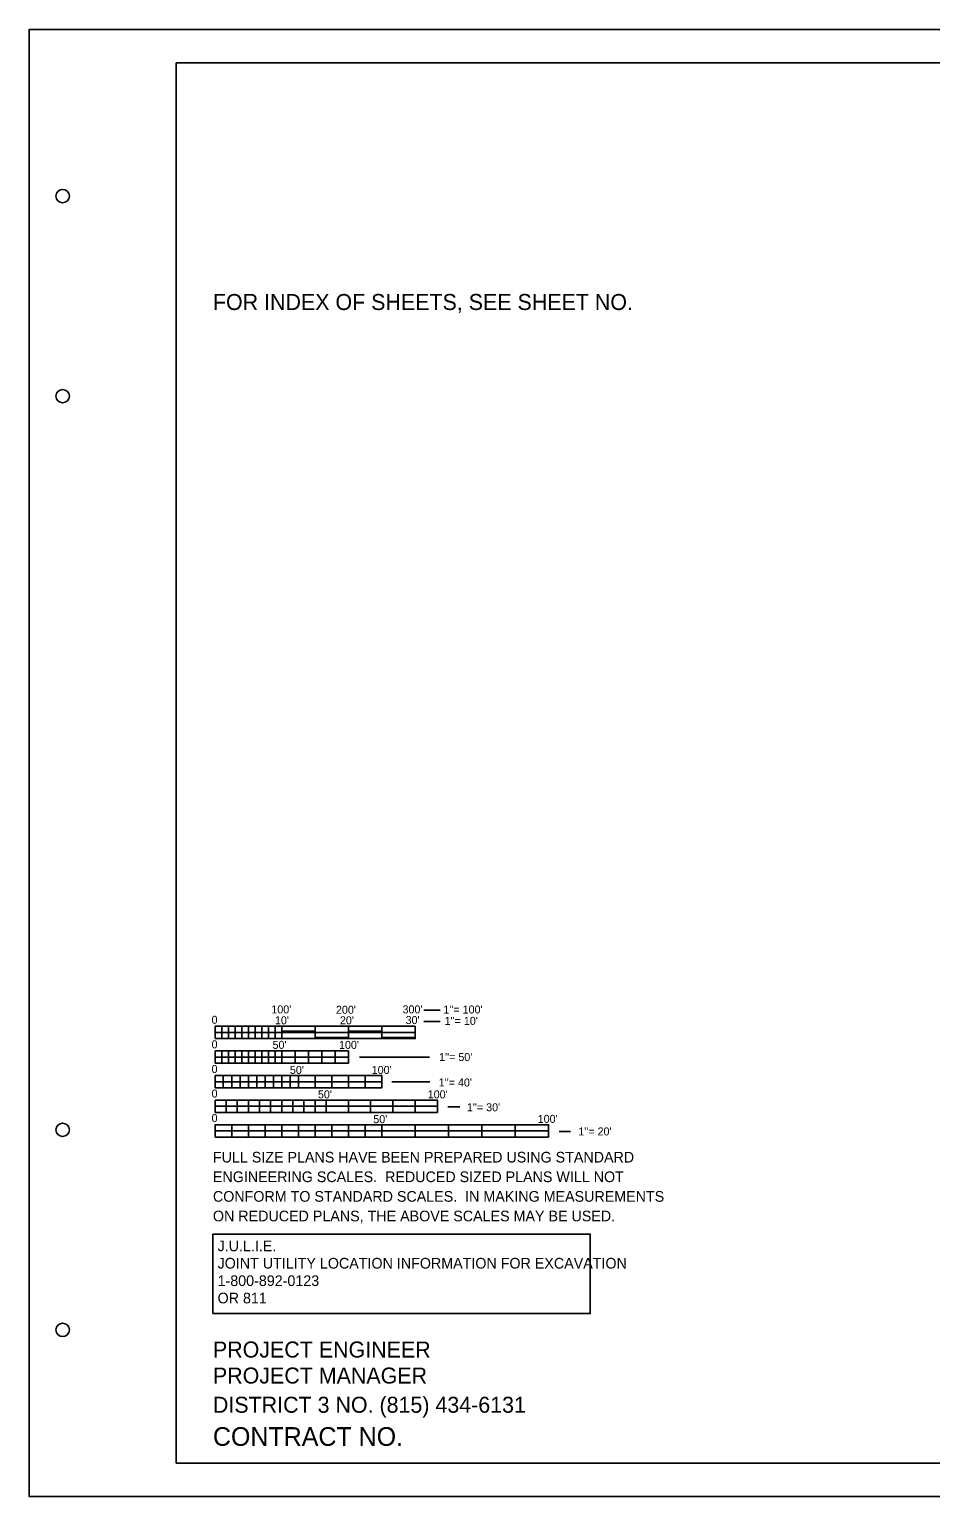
# Model space of a CAD drawing. Extents: x 1591937 to 1595337, y 1595703 to 1597396.
# Drawn here: x 1591937 to 1592613, y 1595703 to 1596803 of the extents above; entities that cross this region are included whole.
import ezdxf

# ---------------------------------------------------------------- set-up
doc = ezdxf.new("R2010")
doc.units = 0
doc.layers.add('Sheets_General Details', color=7, linetype='Continuous')
doc.layers.add('Sheets_Printer Plotting Border', color=7, linetype='Continuous')

msp = doc.modelspace()

# ---------------------------------------------------------------- linework, layer by layer
at = {"layer": 'Sheets_General Details'}
for p, q in [((1592047.3, 1596778.2), (1593612.3, 1596778.2)), ((1592047.3, 1596778.2), (1592047.3, 1595728.2)), ((1592233, 1596067.9), (1592245.1, 1596067.9)), ((1592233, 1596059.5), (1592245.1, 1596059.5)), ((1592076.5, 1596055.8), (1592076.5, 1596046.6)), ((1592076.5, 1596055.8), (1592226.5, 1596055.8)), ((1592076.5, 1596046.6), (1592226.5, 1596046.6)), ((1592126.5, 1596052.1), (1592151.5, 1596052.1)), ((1592151.5, 1596047.5), (1592176.5, 1596047.5)), ((1592176.5, 1596052.1), (1592201.5, 1596052.1)), ((1592201.5, 1596047.5), (1592226.5, 1596047.5)), ((1592226.5, 1596055.8), (1592226.5, 1596046.6)), ((1592076.5, 1596037.3), (1592076.5, 1596028.1)), ((1592076.5, 1596037.3), (1592176.5, 1596037.3)), ((1592176.5, 1596037.3), (1592176.5, 1596028.1)), ((1592076.5, 1596028.1), (1592176.5, 1596028.1)), ((1592184.8, 1596032.6), (1592237.2, 1596032.6)), ((1592076.5, 1596018.9), (1592076.5, 1596009.7)), ((1592076.5, 1596018.9), (1592201.5, 1596018.9)), ((1592201.5, 1596018.9), (1592201.5, 1596009.7)), ((1592209, 1596014.2), (1592237.5, 1596014.2)), ((1592076.5, 1596009.7), (1592201.5, 1596009.7)), ((1592076.5, 1596000.5), (1592076.5, 1595991.2)), ((1592076.5, 1596000.5), (1592243.1, 1596000.5)), ((1592076.5, 1595991.2), (1592243.1, 1595991.2)), ((1592243.1, 1596000.5), (1592243.1, 1595991.2)), ((1592251, 1595995.4), (1592260, 1595995.4)), ((1592076.5, 1595982), (1592089, 1595982)), ((1592076.5, 1595982), (1592076.5, 1595972.8)), ((1592076.5, 1595982), (1592326.5, 1595982)), ((1592101.5, 1595982), (1592114, 1595982)), ((1592126.5, 1595982), (1592139, 1595982)), ((1592151.5, 1595982), (1592164, 1595982)), ((1592176.5, 1595982), (1592189, 1595982)), ((1592326.5, 1595982), (1592326.5, 1595972.8)), ((1592076.5, 1595972.8), (1592326.5, 1595972.8)), ((1592089, 1595972.8), (1592101.5, 1595972.8)), ((1592114, 1595972.8), (1592126.5, 1595972.8)), ((1592139, 1595972.8), (1592151.5, 1595972.8)), ((1592164, 1595972.8), (1592176.5, 1595972.8)), ((1592189, 1595972.8), (1592201.5, 1595972.8)), ((1592334.3, 1595977), (1592342.9, 1595977)), ((1593612.3, 1595728.2), (1592047.3, 1595728.2))]:
    msp.add_line(p, q, dxfattribs=at)
for points in [[(1591937.3, 1596803.2), (1593637.3, 1596803.2), (1593637.3, 1595703.2), (1591937.3, 1595703.2)], [(1592076.5, 1596055.8), (1592081.5, 1596055.8), (1592081.5, 1596051.2), (1592076.5, 1596051.2)], [(1592081.5, 1596051.2), (1592086.5, 1596051.2), (1592086.5, 1596046.6), (1592081.5, 1596046.6)], [(1592086.5, 1596055.8), (1592091.5, 1596055.8), (1592091.5, 1596051.2), (1592086.5, 1596051.2)], [(1592091.5, 1596051.2), (1592096.5, 1596051.2), (1592096.5, 1596046.6), (1592091.5, 1596046.6)], [(1592096.5, 1596055.8), (1592101.5, 1596055.8), (1592101.5, 1596051.2), (1592096.5, 1596051.2)], [(1592101.5, 1596051.2), (1592106.5, 1596051.2), (1592106.5, 1596046.6), (1592101.5, 1596046.6)], [(1592106.5, 1596055.8), (1592111.5, 1596055.8), (1592111.5, 1596051.2), (1592106.5, 1596051.2)], [(1592111.5, 1596051.2), (1592116.5, 1596051.2), (1592116.5, 1596046.6), (1592111.5, 1596046.6)], [(1592116.5, 1596055.8), (1592121.5, 1596055.8), (1592121.5, 1596051.2), (1592116.5, 1596051.2)], [(1592121.5, 1596051.2), (1592126.5, 1596051.2), (1592126.5, 1596046.6), (1592121.5, 1596046.6)], [(1592126.5, 1596055.8), (1592151.5, 1596055.8), (1592151.5, 1596051.2), (1592126.5, 1596051.2)], [(1592151.5, 1596051.2), (1592176.5, 1596051.2), (1592176.5, 1596046.6), (1592151.5, 1596046.6)], [(1592176.5, 1596055.8), (1592201.5, 1596055.8), (1592201.5, 1596051.2), (1592176.5, 1596051.2)], [(1592201.5, 1596051.2), (1592226.5, 1596051.2), (1592226.5, 1596046.6), (1592201.5, 1596046.6)], [(1592076.5, 1596037.3), (1592081.5, 1596037.3), (1592081.5, 1596032.7), (1592076.5, 1596032.7)], [(1592086.5, 1596037.3), (1592091.5, 1596037.3), (1592091.5, 1596032.7), (1592086.5, 1596032.7)], [(1592096.5, 1596037.3), (1592101.5, 1596037.3), (1592101.5, 1596032.7), (1592096.5, 1596032.7)], [(1592106.5, 1596037.3), (1592111.5, 1596037.3), (1592111.5, 1596032.7), (1592106.5, 1596032.7)], [(1592116.5, 1596037.3), (1592121.5, 1596037.3), (1592121.5, 1596032.7), (1592116.5, 1596032.7)], [(1592126.5, 1596032.7), (1592136.5, 1596032.7), (1592136.5, 1596037.3), (1592126.5, 1596037.3)], [(1592146.5, 1596032.7), (1592156.5, 1596032.7), (1592156.5, 1596037.3), (1592146.5, 1596037.3)], [(1592166.5, 1596032.7), (1592176.5, 1596032.7), (1592176.5, 1596037.3), (1592166.5, 1596037.3)], [(1592081.5, 1596032.7), (1592086.5, 1596032.7), (1592086.5, 1596028.1), (1592081.5, 1596028.1)], [(1592091.5, 1596032.7), (1592096.5, 1596032.7), (1592096.5, 1596028.1), (1592091.5, 1596028.1)], [(1592101.5, 1596032.7), (1592106.5, 1596032.7), (1592106.5, 1596028.1), (1592101.5, 1596028.1)], [(1592111.5, 1596032.7), (1592116.5, 1596032.7), (1592116.5, 1596028.1), (1592111.5, 1596028.1)], [(1592121.5, 1596032.7), (1592126.5, 1596032.7), (1592126.5, 1596028.1), (1592121.5, 1596028.1)], [(1592136.5, 1596032.7), (1592146.5, 1596032.7), (1592146.5, 1596028.1), (1592136.5, 1596028.1)], [(1592156.5, 1596032.7), (1592166.5, 1596032.7), (1592166.5, 1596028.1), (1592156.5, 1596028.1)], [(1592076.5, 1596018.9), (1592082.7, 1596018.9), (1592082.7, 1596014.3), (1592076.5, 1596014.3)], [(1592082.7, 1596014.3), (1592089, 1596014.3), (1592089, 1596009.7), (1592082.7, 1596009.7)], [(1592089, 1596018.9), (1592095.2, 1596018.9), (1592095.2, 1596014.3), (1592089, 1596014.3)], [(1592095.2, 1596014.3), (1592101.5, 1596014.3), (1592101.5, 1596009.7), (1592095.2, 1596009.7)], [(1592101.5, 1596018.9), (1592107.7, 1596018.9), (1592107.7, 1596014.3), (1592101.5, 1596014.3)], [(1592107.7, 1596014.3), (1592114, 1596014.3), (1592114, 1596009.7), (1592107.7, 1596009.7)], [(1592114, 1596018.9), (1592120.2, 1596018.9), (1592120.2, 1596014.3), (1592114, 1596014.3)], [(1592120.2, 1596014.3), (1592126.5, 1596014.3), (1592126.5, 1596009.7), (1592120.2, 1596009.7)], [(1592126.5, 1596018.9), (1592132.7, 1596018.9), (1592132.7, 1596014.3), (1592126.5, 1596014.3)], [(1592132.7, 1596014.3), (1592139, 1596014.3), (1592139, 1596009.7), (1592132.7, 1596009.7)], [(1592139, 1596014.3), (1592151.5, 1596014.3), (1592151.5, 1596018.9), (1592139, 1596018.9)], [(1592151.5, 1596014.3), (1592164, 1596014.3), (1592164, 1596009.7), (1592151.5, 1596009.7)], [(1592164, 1596014.3), (1592176.5, 1596014.3), (1592176.5, 1596018.9), (1592164, 1596018.9)], [(1592176.5, 1596014.3), (1592189, 1596014.3), (1592189, 1596009.7), (1592176.5, 1596009.7)], [(1592189, 1596014.3), (1592201.5, 1596014.3), (1592201.5, 1596018.9), (1592189, 1596018.9)], [(1592076.5, 1596000.5), (1592084.8, 1596000.5), (1592084.8, 1595995.9), (1592076.5, 1595995.9)], [(1592084.8, 1595995.9), (1592093.1, 1595995.9), (1592093.1, 1595991.2), (1592084.8, 1595991.2)], [(1592093.1, 1596000.5), (1592101.5, 1596000.5), (1592101.5, 1595995.9), (1592093.1, 1595995.9)], [(1592101.5, 1595995.9), (1592109.8, 1595995.9), (1592109.8, 1595991.2), (1592101.5, 1595991.2)], [(1592109.8, 1596000.5), (1592118.1, 1596000.5), (1592118.1, 1595995.9), (1592109.8, 1595995.9)], [(1592118.1, 1595995.9), (1592126.5, 1595995.9), (1592126.5, 1595991.2), (1592118.1, 1595991.2)], [(1592126.5, 1596000.5), (1592134.8, 1596000.5), (1592134.8, 1595995.9), (1592126.5, 1595995.9)], [(1592134.8, 1595995.9), (1592143.1, 1595995.9), (1592143.1, 1595991.2), (1592134.8, 1595991.2)], [(1592143.1, 1596000.5), (1592151.5, 1596000.5), (1592151.5, 1595995.9), (1592143.1, 1595995.9)], [(1592151.5, 1595995.9), (1592159.8, 1595995.9), (1592159.8, 1595991.2), (1592151.5, 1595991.2)], [(1592159.8, 1595995.9), (1592176.5, 1595995.9), (1592176.5, 1596000.5), (1592159.8, 1596000.5)], [(1592176.5, 1595991.2), (1592193.1, 1595991.2), (1592193.1, 1595995.9), (1592176.5, 1595995.9)], [(1592193.1, 1595995.9), (1592209.8, 1595995.9), (1592209.8, 1596000.5), (1592193.1, 1596000.5)], [(1592209.8, 1595991.2), (1592226.5, 1595991.2), (1592226.5, 1595995.9), (1592209.8, 1595995.9)], [(1592226.5, 1595995.9), (1592243.1, 1595995.9), (1592243.1, 1596000.5), (1592226.5, 1596000.5)], [(1592076.5, 1595977.4), (1592089, 1595977.4), (1592089, 1595982), (1592076.5, 1595982)], [(1592101.5, 1595977.4), (1592114, 1595977.4), (1592114, 1595982), (1592101.5, 1595982)], [(1592126.5, 1595977.4), (1592139, 1595977.4), (1592139, 1595982), (1592126.5, 1595982)], [(1592151.5, 1595977.4), (1592164, 1595977.4), (1592164, 1595982), (1592151.5, 1595982)], [(1592176.5, 1595977.4), (1592189, 1595977.4), (1592189, 1595982), (1592176.5, 1595982)], [(1592201.5, 1595977.4), (1592226.5, 1595977.4), (1592226.5, 1595982), (1592201.5, 1595982)], [(1592251.5, 1595977.4), (1592276.5, 1595977.4), (1592276.5, 1595982), (1592251.5, 1595982)], [(1592301.5, 1595977.4), (1592326.5, 1595977.4), (1592326.5, 1595982), (1592301.5, 1595982)], [(1592089, 1595977.4), (1592101.5, 1595977.4), (1592101.5, 1595972.8), (1592089, 1595972.8)], [(1592114, 1595977.4), (1592126.5, 1595977.4), (1592126.5, 1595972.8), (1592114, 1595972.8)], [(1592139, 1595977.4), (1592151.5, 1595977.4), (1592151.5, 1595972.8), (1592139, 1595972.8)], [(1592164, 1595977.4), (1592176.5, 1595977.4), (1592176.5, 1595972.8), (1592164, 1595972.8)], [(1592189, 1595977.4), (1592201.5, 1595977.4), (1592201.5, 1595972.8), (1592189, 1595972.8)], [(1592226.5, 1595977.4), (1592251.5, 1595977.4), (1592251.5, 1595972.8), (1592226.5, 1595972.8)], [(1592276.5, 1595977.4), (1592301.5, 1595977.4), (1592301.5, 1595972.8), (1592276.5, 1595972.8)], [(1592074.9, 1595840.5), (1592357.7, 1595840.5), (1592357.7, 1595900.1), (1592074.9, 1595900.1)]]:
    msp.add_lwpolyline(points, close=True, dxfattribs=at)
for centre in [(1591962.3, 1596678.2), (1591962.3, 1596528.2), (1591962.3, 1595978.2), (1591962.3, 1595828.2)]:
    msp.add_circle(centre, 5, dxfattribs=at)
at = {"layer": 'Sheets_Printer Plotting Border'}
msp.add_lwpolyline([(1591937.3, 1595703.2), (1593637.3, 1595703.2), (1593637.3, 1596803.2), (1591937.3, 1596803.2)], close=True, dxfattribs=at)

# ---------------------------------------------------------------- texts
at = {"layer": 'Sheets_General Details'}
for s, height, p in [('FOR INDEX OF SHEETS, SEE SHEET NO.    ', 12, (1592074.9, 1596592.8)), ("100'", 6, (1592118.7, 1596065.5)), ("200'", 6, (1592167.1, 1596065.2)), ("300'", 6, (1592217, 1596065.5)), ("1''= 100'", 6, (1592247.6, 1596065.4)), ('0', 6, (1592073.9, 1596057.7)), ("10'", 6, (1592121.4, 1596057.3)), ("20'", 6, (1592170.1, 1596057.3)), ("30'", 6, (1592219.3, 1596057.5)), ("1''= 10'", 6, (1592248.5, 1596056.9)), ('0', 6, (1592073.9, 1596039.3)), ("50'", 6, (1592119.6, 1596038.9)), ("100'", 6, (1592169.4, 1596038.9)), ("1''= 50'", 6, (1592244.4, 1596029.8)), ('0', 6, (1592073.9, 1596020.8)), ("50'", 6, (1592132.6, 1596020.1)), ("100'", 6, (1592193.9, 1596020.1)), ("1''= 40'", 6, (1592244.1, 1596010.7)), ('0', 6, (1592073.9, 1596002.4)), ("50'", 6, (1592153.6, 1596001.8)), ("100'", 6, (1592235.9, 1596001.8)), ('0', 6, (1592073.9, 1595984)), ("1''= 30'", 6, (1592265.2, 1595992.1)), ("50'", 6, (1592195.1, 1595983.2)), ("100'", 6, (1592318.3, 1595983.4)), ("1''= 20'", 6, (1592348.7, 1595974)), ('FULL SIZE PLANS HAVE BEEN PREPARED USING STANDARD', 8, (1592074.9, 1595953.7)), ('ENGINEERING SCALES.  REDUCED SIZED PLANS WILL NOT', 8, (1592074.9, 1595939)), ('CONFORM TO STANDARD SCALES.  IN MAKING MEASUREMENTS', 8, (1592074.9, 1595924.3)), ('ON REDUCED PLANS, THE ABOVE SCALES MAY BE USED.', 8, (1592074.9, 1595909.6)), ('J.U.L.I.E.', 8, (1592078.4, 1595887.2)), ('JOINT UTILITY LOCATION INFORMATION FOR EXCAVATION', 8, (1592078.4, 1595874.2)), ('1-800-892-0123 ', 8, (1592078.4, 1595861.1)), ('OR 811', 8, (1592078.4, 1595848.1)), ('CONTRACT NO.      ', 14, (1592074.9, 1595741.3))]:
    msp.add_text(s, height=height, dxfattribs=at).set_placement(p)
for s, p in [('PROJECT ENGINEER', (1592074.9, 1595807.5)), ('PROJECT MANAGER', (1592074.9, 1595788)), ('DISTRICT 3 NO. (815) 434-6131', (1592074.9, 1595766.1))]:
    msp.add_text(s, height=12, rotation=360, dxfattribs=at).set_placement(p)

doc.saveas('drawing.dxf')
